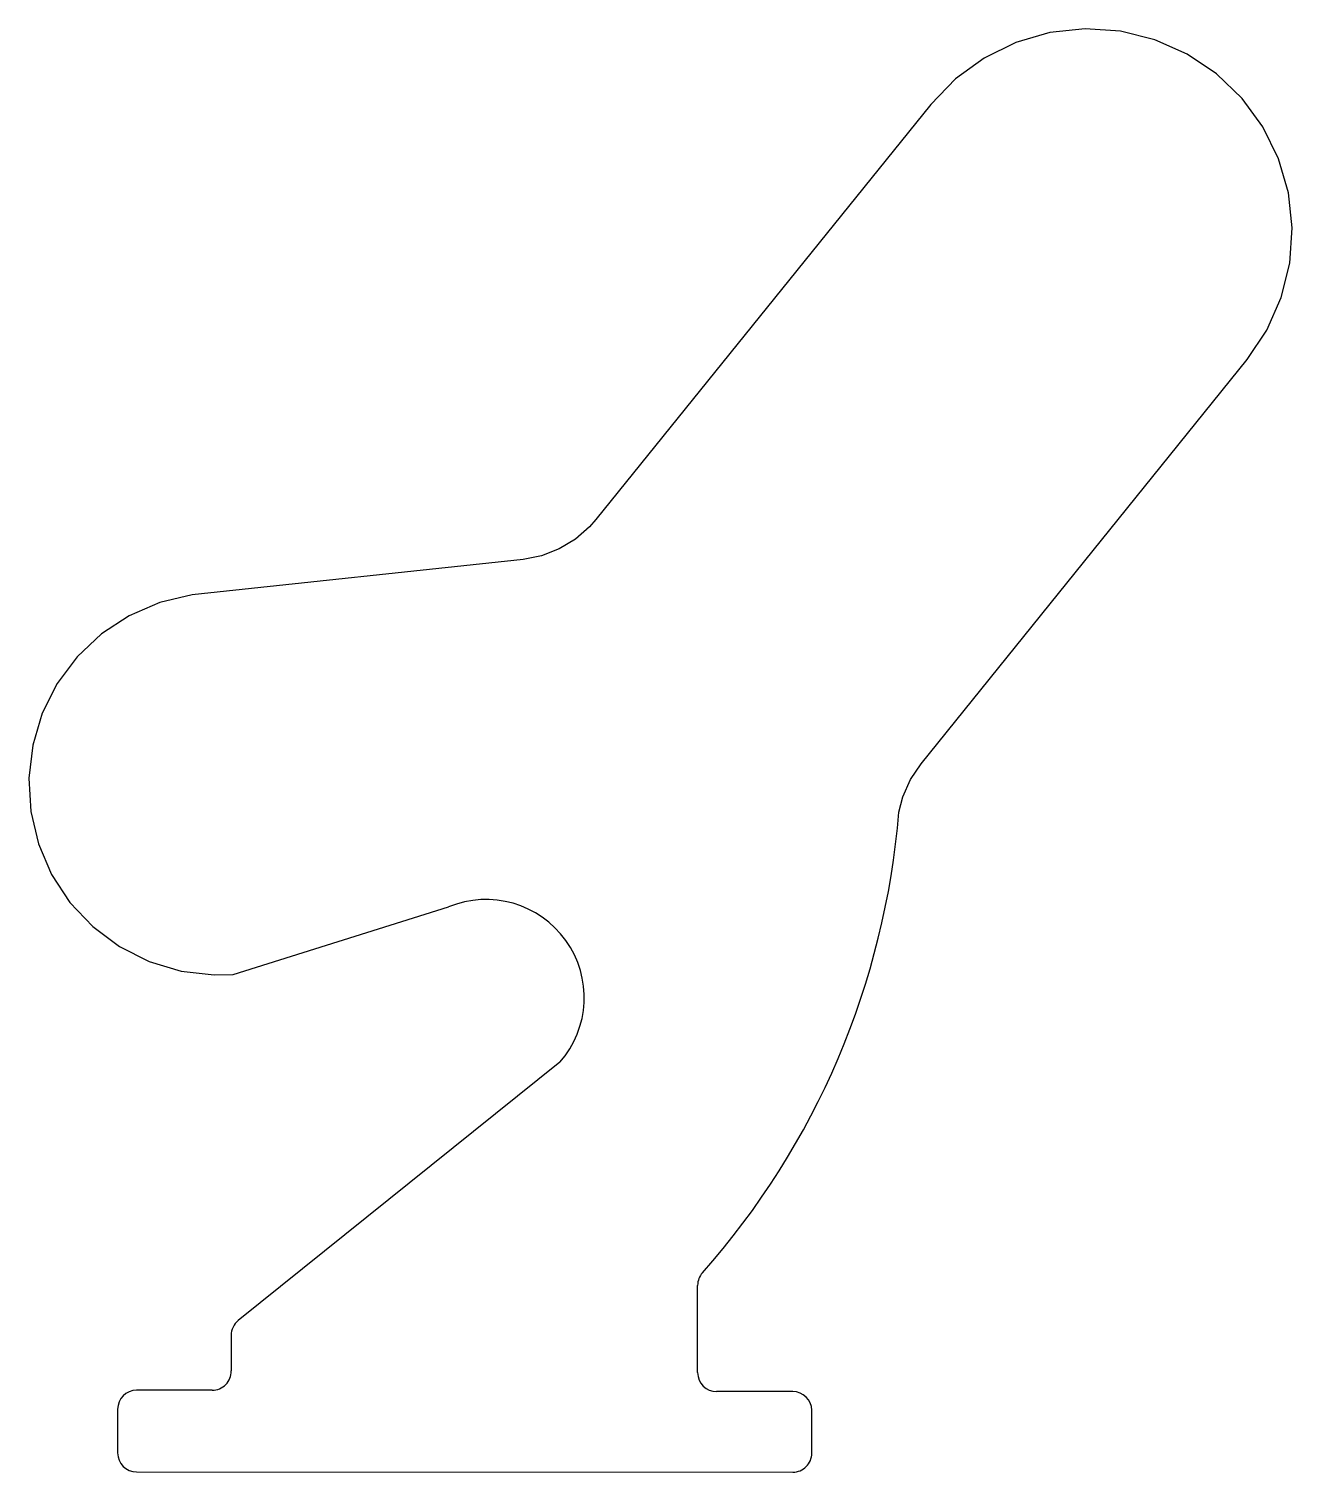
# Model space of a CAD drawing. Extents: x 149.4 to 196, y 194.6 to 247.9.
import ezdxf

# ---------------------------------------------------------------- set-up
doc = ezdxf.new("R2010")
doc.units = 0
doc.layers.get('0').update_dxf_attribs({"linetype": 'CONTINUOUS'})

msp = doc.modelspace()

# ---------------------------------------------------------------- linework, layer by layer
for p, q in [((188.398, 247.92), (187.099, 247.781)), ((189.703, 247.832), (188.398, 247.92)), ((190.972, 247.518), (189.703, 247.832)), ((185.843, 247.418), (184.669, 246.842)), ((187.099, 247.781), (185.843, 247.418)), ((192.167, 246.989), (190.972, 247.518)), ((184.669, 246.842), (183.613, 246.071)), ((193.253, 246.26), (192.167, 246.989)), ((194.195, 245.354), (193.253, 246.26)), ((183.613, 246.071), (182.707, 245.129)), ((194.966, 244.298), (194.195, 245.354)), ((182.707, 245.129), (170.338, 229.799)), ((195.541, 243.124), (194.966, 244.298)), ((195.904, 241.868), (195.541, 243.124)), ((196.044, 240.568), (195.904, 241.868)), ((195.956, 239.264), (196.044, 240.568)), ((195.642, 237.995), (195.956, 239.264)), ((195.113, 236.799), (195.642, 237.995)), ((194.384, 235.714), (195.113, 236.799)), ((182.344, 220.78), (194.384, 235.714)), ((170.338, 229.799), (170.107, 229.537)), ((170.107, 229.537), (169.582, 229.079)), ((168.985, 228.718), (168.334, 228.467)), ((169.582, 229.079), (168.985, 228.718)), ((167.65, 228.333), (155.439, 227.023)), ((168.334, 228.467), (167.65, 228.333)), ((155.439, 227.023), (154.242, 226.739)), ((154.242, 226.739), (153.113, 226.252)), ((153.113, 226.252), (152.085, 225.577)), ((152.085, 225.577), (151.19, 224.733)), ((151.19, 224.733), (150.456, 223.746)), ((150.456, 223.746), (149.904, 222.647)), ((149.904, 222.647), (149.551, 221.469)), ((149.551, 221.469), (149.408, 220.248)), ((181.956, 220.201), (182.344, 220.78)), ((149.408, 220.248), (149.479, 219.02)), ((181.673, 219.564), (181.956, 220.201)), ((181.524, 218.994), (181.673, 219.564)), ((149.479, 219.02), (149.762, 217.823)), ((149.762, 217.823), (150.249, 216.694)), ((150.249, 216.694), (150.925, 215.666)), ((150.925, 215.666), (151.769, 214.771)), ((156.953, 213.003), (164.902, 215.498)), ((151.769, 214.771), (152.755, 214.037)), ((152.755, 214.037), (153.854, 213.485)), ((153.854, 213.485), (155.033, 213.132)), ((155.033, 213.132), (156.254, 212.989)), ((156.254, 212.989), (156.953, 213.003)), ((169.014, 209.761), (157.138, 200.228)), ((174.097, 198.303), (174.097, 201.525)), ((156.876, 199.682), (156.876, 198.366)), ((156.176, 197.653), (153.384, 197.653)), ((177.611, 197.603), (174.797, 197.603)), ((152.684, 196.953), (152.684, 195.338)), ((178.311, 195.329), (178.311, 196.917)), ((153.384, 194.638), (177.611, 194.629))]:
    msp.add_line(p, q)
for centre, radius, start, end in [((152.417, 221.358), 29.204, 318.4529, 355.3566), ((166.286, 212.148), 3.624, 318.803, 112.4531), ((174.797, 201.525), 0.7, 138.4529, 180), ((157.576, 199.682), 0.7, 128.7563, 180), ((156.176, 198.353), 0.7, 270, 1.1226), ((174.797, 198.303), 0.7, 180, 270), ((153.384, 196.953), 0.7, 90, 180), ((177.611, 196.903), 0.7, 1.1655, 90), ((153.384, 195.338), 0.7, 180, 269.9791), ((177.611, 195.329), 0.7, 269.9786, 0)]:
    msp.add_arc(centre, radius, start, end)

doc.saveas('drawing.dxf')
